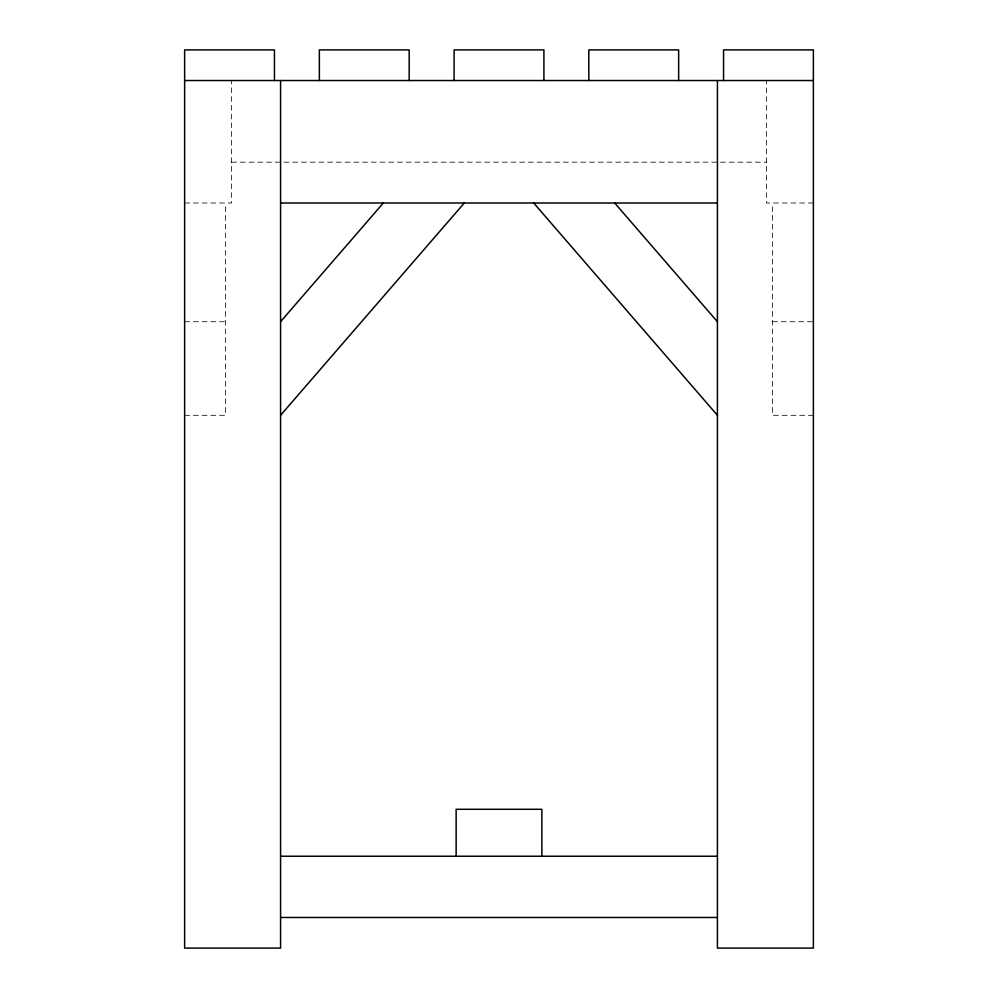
<?xml version="1.0" encoding="UTF-8"?>
<svg xmlns="http://www.w3.org/2000/svg" width="998" height="998" viewBox="0 0 998 998"><rect width="100%" height="100%" fill="white"/><g stroke="black" fill="none" stroke-linecap="round" stroke-linejoin="round"><path stroke-width="0.75" stroke-dasharray="4.99 3.74" d="M231.586 162.175L766.414 162.175M184.63 203.006L231.586 203.006L231.586 80.526M813.37 203.006L766.414 203.006L766.414 80.526M184.63 321.718L225.461 321.718M772.539 321.718L813.37 321.718M184.63 415.305L225.461 415.305L225.461 203.006M813.37 415.305L772.539 415.305L772.539 203.006"/><path stroke-width="1.5" d="M280.575 321.718L383.307 203.006M280.575 415.305L464.295 203.006M184.63 80.526L813.37 80.526M280.575 203.006L717.425 203.006M280.575 856.234L717.425 856.234M280.575 917.474L717.425 917.474M614.693 203.006L717.425 321.718M533.705 203.006L717.425 415.305M723.55 80.526L723.55 49.9L813.37 49.9L813.37 948.1L717.425 948.1L717.425 80.526M678.64 80.526L678.64 49.9L588.82 49.9L588.82 80.526M543.91 80.526L543.91 49.9L454.09 49.9L454.09 80.526M541.864 856.234L541.864 809.291L456.136 809.291L456.136 856.234M409.18 80.526L409.18 49.9L319.36 49.9L319.36 80.526M280.575 80.526L280.575 948.1L184.63 948.1L184.63 49.9L274.45 49.9L274.45 80.526"/></g></svg>
